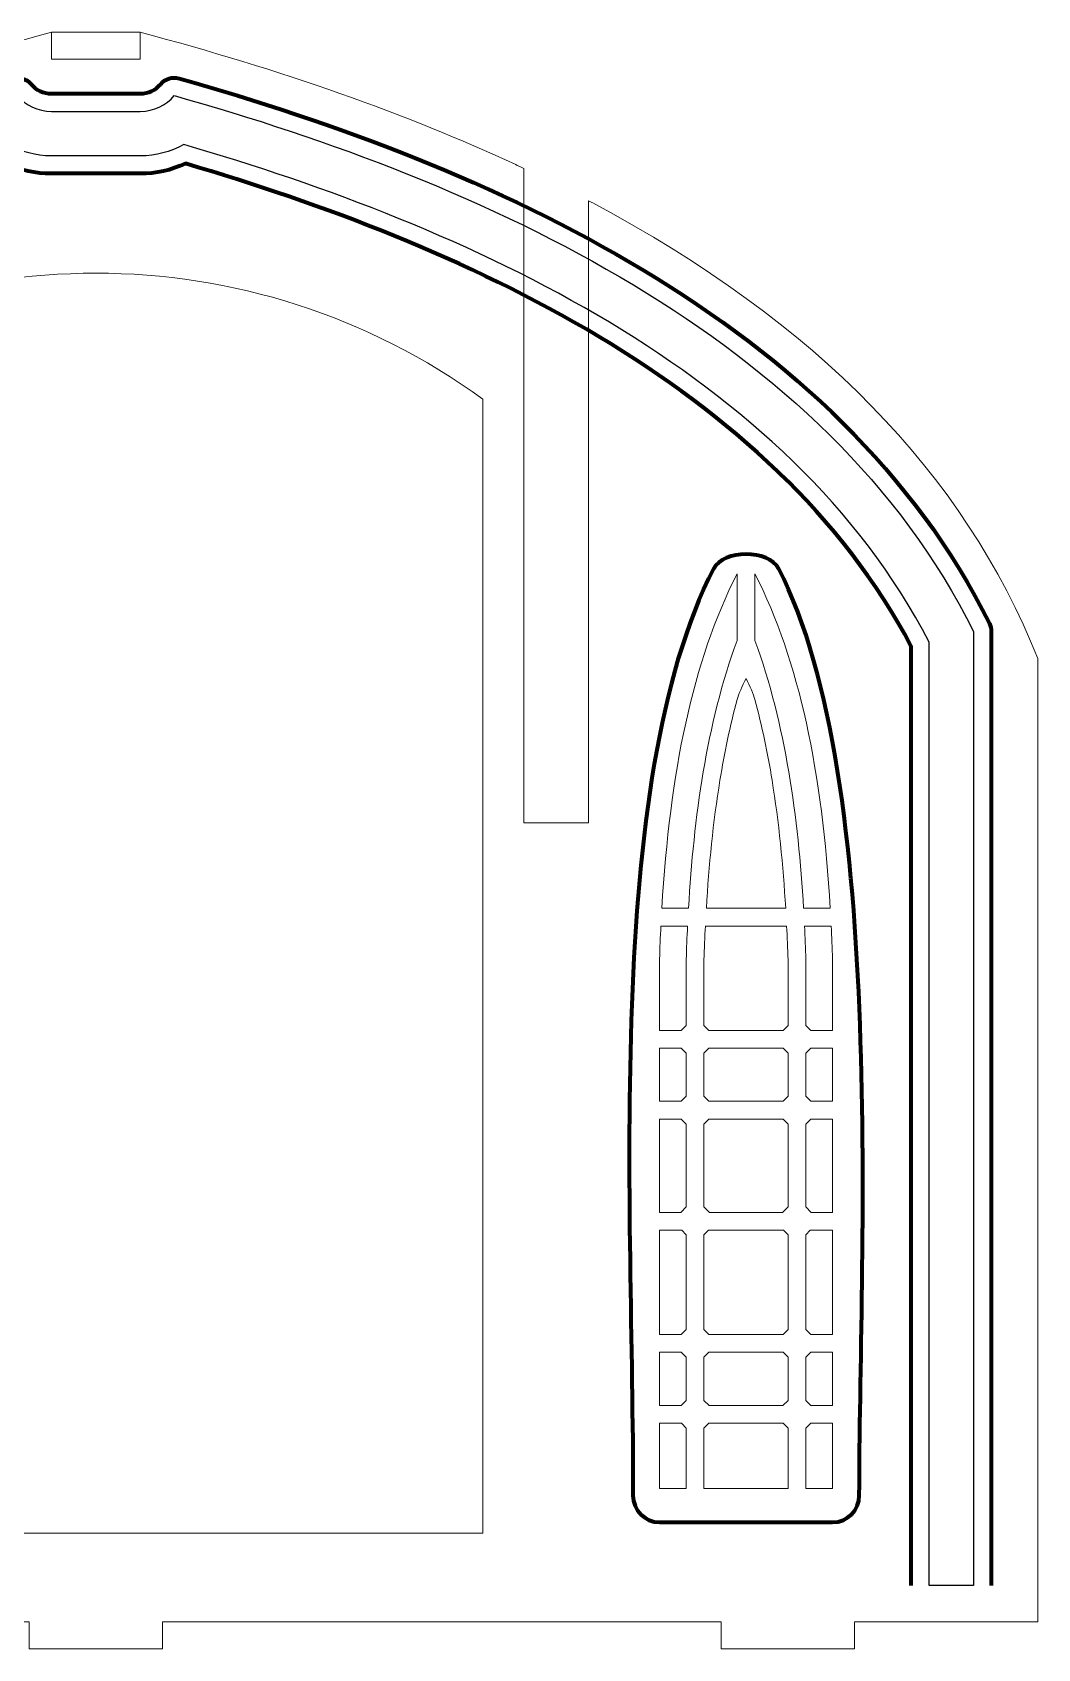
# Model space of a CAD drawing. Header units: centimetres. Extents: x -57 to 189, y -76 to 83.
# Drawn here: x -32.22 to -20.92, y 21.25 to 39.42 of the extents above; entities that cross this region are included whole.
import ezdxf

# ---------------------------------------------------------------- set-up
doc = ezdxf.new("R2010")
doc.units = ezdxf.units.CM
doc.header["$MEASUREMENT"] = 0
doc.layers.add('DEFAULT', color=7, linetype='Continuous')

msp = doc.modelspace()

# ---------------------------------------------------------------- linework, layer by layer
at = {"layer": 'DEFAULT', "color": 250, "lineweight": 9}
msp.add_lwpolyline([(-32.00929, 39.12382), (-31.00929, 39.12382), (-31.00929, 39.4238), (-32.00929, 39.4238), (-32.00929, 39.12382)], close=True, dxfattribs=at)
at = {"layer": 'DEFAULT', "color": 242, "lineweight": 9}
for points, knots in [([(-26.69531, 37.8932), (-26.69531, 37.8932), (-26.69531, 30.53636), (-26.69531, 30.53636), (-26.69531, 30.53636), (-26.69531, 30.53636), (-25.97106, 30.53636), (-25.97106, 30.53636), (-25.97106, 30.53636), (-25.97106, 30.53636), (-25.97106, 37.52906), (-25.97106, 37.52906), (-25.97106, 37.52906), (-25.96365, 37.52513), (-25.92776, 37.50906), (-25.92037, 37.50513), (-25.92037, 37.50513), (-23.40951, 36.16812), (-21.74201, 34.46108), (-20.91788, 32.38411), (-20.91788, 32.38411), (-20.91788, 32.38411), (-20.91788, 21.55202), (-20.91788, 21.55202), (-20.91788, 21.55202), (-20.91788, 21.55202), (-22.97777, 21.55202), (-22.97777, 21.55202), (-22.97777, 21.55202), (-22.97777, 21.55202), (-22.97777, 21.25202), (-22.97777, 21.25202), (-22.97777, 21.25202), (-22.97777, 21.25202), (-24.47777, 21.25202), (-24.47777, 21.25202), (-24.47777, 21.25202), (-24.47777, 21.25202), (-24.47777, 21.55202), (-24.47777, 21.55202), (-24.47777, 21.55202), (-24.47777, 21.55202), (-30.75929, 21.55202), (-30.75929, 21.55202), (-30.75929, 21.55202), (-30.75929, 21.55202), (-30.75929, 21.25203), (-30.75929, 21.25203), (-30.75929, 21.25203), (-30.75929, 21.25203), (-31.50929, 21.25203), (-31.50929, 21.25203), (-31.50929, 21.25203), (-31.50929, 21.25203), (-32.25929, 21.25203), (-32.25929, 21.25203), (-32.25929, 21.25203), (-32.25929, 21.25203), (-32.25929, 21.55202), (-32.25929, 21.55202), (-32.25929, 21.55202), (-32.25929, 21.55202), (-38.54081, 21.55202), (-38.54081, 21.55202), (-38.54081, 21.55202), (-38.54081, 21.55202), (-38.54081, 21.25202), (-38.54081, 21.25202), (-38.54081, 21.25202), (-38.54081, 21.25202), (-40.04081, 21.25202), (-40.04081, 21.25202), (-40.04081, 21.25202), (-40.04081, 21.25202), (-40.04081, 21.55202), (-40.04081, 21.55202), (-40.04081, 21.55202), (-40.04081, 21.55202), (-42.1007, 21.55202), (-42.1007, 21.55202), (-42.1007, 21.55202), (-42.1007, 21.55202), (-42.1007, 32.38411), (-42.1007, 32.38411), (-42.1007, 32.38411), (-41.27657, 34.46108), (-39.60907, 36.16812), (-37.09821, 37.50513), (-37.09821, 37.50513), (-37.09082, 37.50906), (-37.05493, 37.52513), (-37.04752, 37.52906), (-37.04752, 37.52906), (-37.04752, 37.52906), (-37.04752, 30.53636), (-37.04752, 30.53636), (-37.04752, 30.53636), (-37.04752, 30.53636), (-36.32327, 30.53636), (-36.32327, 30.53636), (-36.32327, 30.53636), (-36.32327, 30.53636), (-36.32327, 37.8932), (-36.32327, 37.8932), (-36.32327, 37.8932), (-36.31289, 37.89805), (-36.242, 37.93153), (-36.23164, 37.93634), (-36.23164, 37.93634), (-34.99999, 38.50925), (-33.5925, 39.00508), (-32.00929, 39.4238), (-32.00929, 39.4238), (-32.00929, 39.4238), (-32.00929, 39.12382), (-32.00929, 39.12382), (-32.00929, 39.12382), (-32.00929, 39.12382), (-31.50929, 39.12382), (-31.50929, 39.12382), (-31.50929, 39.12382), (-31.50929, 39.12382), (-31.00929, 39.12382), (-31.00929, 39.12382), (-31.00929, 39.12382), (-31.00929, 39.12382), (-31.00929, 39.4238), (-31.00929, 39.4238), (-31.00929, 39.4238), (-29.42608, 39.00508), (-28.01859, 38.50925), (-26.78694, 37.93634), (-26.78694, 37.93634), (-26.77658, 37.93153), (-26.70569, 37.89805), (-26.69531, 37.8932)], [0, 0, 0, 0, 0.02857143, 0.02857143, 0.02857143, 0.02857143, 0.05714286, 0.05714286, 0.05714286, 0.05714286, 0.08571429, 0.08571429, 0.08571429, 0.08571429, 0.11428571, 0.11428571, 0.11428571, 0.11428571, 0.14285714, 0.14285714, 0.14285714, 0.14285714, 0.17142857, 0.17142857, 0.17142857, 0.17142857, 0.2, 0.2, 0.2, 0.2, 0.22857143, 0.22857143, 0.22857143, 0.22857143, 0.25714286, 0.25714286, 0.25714286, 0.25714286, 0.28571429, 0.28571429, 0.28571429, 0.28571429, 0.31428571, 0.31428571, 0.31428571, 0.31428571, 0.34285714, 0.34285714, 0.34285714, 0.34285714, 0.37142857, 0.37142857, 0.37142857, 0.37142857, 0.4, 0.4, 0.4, 0.4, 0.42857143, 0.42857143, 0.42857143, 0.42857143, 0.45714286, 0.45714286, 0.45714286, 0.45714286, 0.48571429, 0.48571429, 0.48571429, 0.48571429, 0.51428571, 0.51428571, 0.51428571, 0.51428571, 0.54285714, 0.54285714, 0.54285714, 0.54285714, 0.57142857, 0.57142857, 0.57142857, 0.57142857, 0.6, 0.6, 0.6, 0.6, 0.62857143, 0.62857143, 0.62857143, 0.62857143, 0.65714286, 0.65714286, 0.65714286, 0.65714286, 0.68571429, 0.68571429, 0.68571429, 0.68571429, 0.71428571, 0.71428571, 0.71428571, 0.71428571, 0.74285714, 0.74285714, 0.74285714, 0.74285714, 0.77142857, 0.77142857, 0.77142857, 0.77142857, 0.8, 0.8, 0.8, 0.8, 0.82857143, 0.82857143, 0.82857143, 0.82857143, 0.85714286, 0.85714286, 0.85714286, 0.85714286, 0.88571429, 0.88571429, 0.88571429, 0.88571429, 0.91428571, 0.91428571, 0.91428571, 0.91428571, 0.94285714, 0.94285714, 0.94285714, 0.94285714, 1, 1, 1, 1]), ([(-35.86269, 35.29777), (-33.26841, 37.18864), (-29.75017, 37.18864), (-27.15589, 35.29776), (-27.15589, 35.29776), (-27.15589, 35.29776), (-27.15588, 22.55201), (-27.15588, 22.55201), (-27.15588, 22.55201), (-27.15588, 22.55201), (-31.50929, 22.55201), (-31.50929, 22.55201), (-31.50929, 22.55201), (-31.50929, 22.55201), (-35.8627, 22.55201), (-35.8627, 22.55201), (-35.8627, 22.55201), (-35.8627, 22.55201), (-35.86269, 35.29777), (-35.86269, 35.29777)], [0, 0, 0, 0, 0.16666667, 0.16666667, 0.16666667, 0.16666667, 0.33333333, 0.33333333, 0.33333333, 0.33333333, 0.5, 0.5, 0.5, 0.5, 0.66666667, 0.66666667, 0.66666667, 0.66666667, 1, 1, 1, 1]), ([(-24.29777, 33.33488), (-24.80241, 32.35219), (-25.05374, 31.0991), (-25.14428, 29.57569), (-25.14428, 29.57569), (-25.14428, 29.57569), (-24.84438, 29.57569), (-24.84438, 29.57569), (-24.84438, 29.57569), (-24.78495, 30.59066), (-24.64449, 31.64714), (-24.29777, 32.58613), (-24.29777, 32.58613), (-24.29777, 32.58613), (-24.29777, 33.33488), (-24.29777, 33.33488)], [0, 0, 0, 0, 0.2, 0.2, 0.2, 0.2, 0.4, 0.4, 0.4, 0.4, 0.6, 0.6, 0.6, 0.6, 1, 1, 1, 1]), ([(-24.09777, 32.58613), (-23.75105, 31.64714), (-23.61059, 30.59066), (-23.55116, 29.57569), (-23.55116, 29.57569), (-23.55116, 29.57569), (-23.25126, 29.57569), (-23.25126, 29.57569), (-23.25126, 29.57569), (-23.3418, 31.0991), (-23.59313, 32.35219), (-24.09777, 33.33488), (-24.09777, 33.33488), (-24.09777, 33.33488), (-24.09777, 32.58613), (-24.09777, 32.58613)], [0, 0, 0, 0, 0.2, 0.2, 0.2, 0.2, 0.4, 0.4, 0.4, 0.4, 0.6, 0.6, 0.6, 0.6, 1, 1, 1, 1]), ([(-24.49047, 31.01697), (-24.56825, 30.5404), (-24.61523, 30.05831), (-24.64394, 29.57569), (-24.64394, 29.57569), (-24.64394, 29.57569), (-24.19777, 29.57569), (-24.19777, 29.57569), (-24.19777, 29.57569), (-24.19777, 29.57569), (-23.7516, 29.57569), (-23.7516, 29.57569), (-23.7516, 29.57569), (-23.78031, 30.05831), (-23.82729, 30.5404), (-23.90507, 31.01697), (-23.90507, 31.01697), (-23.95471, 31.32117), (-24.01725, 31.62548), (-24.09777, 31.92449), (-24.09777, 31.92449), (-24.11495, 31.97569), (-24.15355, 32.07927), (-24.19777, 32.15761), (-24.19777, 32.15761), (-24.24199, 32.07927), (-24.28059, 31.97569), (-24.29777, 31.92449), (-24.29777, 31.92449), (-24.37829, 31.62548), (-24.44083, 31.32117), (-24.49047, 31.01697)], [0, 0, 0, 0, 0.11111111, 0.11111111, 0.11111111, 0.11111111, 0.22222222, 0.22222222, 0.22222222, 0.22222222, 0.33333333, 0.33333333, 0.33333333, 0.33333333, 0.44444444, 0.44444444, 0.44444444, 0.44444444, 0.55555556, 0.55555556, 0.55555556, 0.55555556, 0.66666667, 0.66666667, 0.66666667, 0.66666667, 0.77777778, 0.77777778, 0.77777778, 0.77777778, 1, 1, 1, 1]), ([(-25.17046, 29.00448), (-25.17046, 29.00448), (-25.17046, 28.20335), (-25.17046, 28.20335), (-25.17046, 28.20335), (-25.17046, 28.20335), (-24.92637, 28.20335), (-24.92637, 28.20335), (-24.92637, 28.20335), (-24.92637, 28.20335), (-24.87046, 28.25926), (-24.87046, 28.25926), (-24.87046, 28.25926), (-24.87046, 28.25926), (-24.87046, 28.99951), (-24.87046, 28.99951), (-24.87046, 28.99951), (-24.87046, 28.99951), (-24.8704, 29.00117), (-24.8704, 29.00117), (-24.8704, 29.00117), (-24.86627, 29.125), (-24.86125, 29.24995), (-24.85511, 29.37569), (-24.85511, 29.37569), (-24.85511, 29.37569), (-25.15517, 29.37569), (-25.15517, 29.37569), (-25.15517, 29.37569), (-25.16122, 29.25364), (-25.16631, 29.1299), (-25.17046, 29.00448)], [0, 0, 0, 0, 0.11111111, 0.11111111, 0.11111111, 0.11111111, 0.22222222, 0.22222222, 0.22222222, 0.22222222, 0.33333333, 0.33333333, 0.33333333, 0.33333333, 0.44444444, 0.44444444, 0.44444444, 0.44444444, 0.55555556, 0.55555556, 0.55555556, 0.55555556, 0.66666667, 0.66666667, 0.66666667, 0.66666667, 0.77777778, 0.77777778, 0.77777778, 0.77777778, 1, 1, 1, 1]), ([(-24.67046, 28.99617), (-24.67046, 28.99617), (-24.67046, 28.25926), (-24.67046, 28.25926), (-24.67046, 28.25926), (-24.67046, 28.25926), (-24.61455, 28.20335), (-24.61455, 28.20335), (-24.61455, 28.20335), (-24.61455, 28.20335), (-24.19777, 28.20335), (-24.19777, 28.20335), (-24.19777, 28.20335), (-24.19777, 28.20335), (-23.78099, 28.20335), (-23.78099, 28.20335), (-23.78099, 28.20335), (-23.78099, 28.20335), (-23.72508, 28.25926), (-23.72508, 28.25926), (-23.72508, 28.25926), (-23.72508, 28.25926), (-23.72508, 28.99617), (-23.72508, 28.99617), (-23.72508, 28.99617), (-23.7293, 29.12261), (-23.73445, 29.24915), (-23.74071, 29.37569), (-23.74071, 29.37569), (-23.74071, 29.37569), (-24.19777, 29.37569), (-24.19777, 29.37569), (-24.19777, 29.37569), (-24.19777, 29.37569), (-24.65483, 29.37569), (-24.65483, 29.37569), (-24.65483, 29.37569), (-24.66109, 29.24915), (-24.66624, 29.12261), (-24.67046, 28.99617)], [0, 0, 0, 0, 0.09090909, 0.09090909, 0.09090909, 0.09090909, 0.18181818, 0.18181818, 0.18181818, 0.18181818, 0.27272727, 0.27272727, 0.27272727, 0.27272727, 0.36363636, 0.36363636, 0.36363636, 0.36363636, 0.45454545, 0.45454545, 0.45454545, 0.45454545, 0.54545455, 0.54545455, 0.54545455, 0.54545455, 0.63636364, 0.63636364, 0.63636364, 0.63636364, 0.72727273, 0.72727273, 0.72727273, 0.72727273, 0.81818182, 0.81818182, 0.81818182, 0.81818182, 1, 1, 1, 1]), ([(-23.52508, 28.99951), (-23.52508, 28.99951), (-23.52508, 28.25926), (-23.52508, 28.25926), (-23.52508, 28.25926), (-23.52508, 28.25926), (-23.46917, 28.20335), (-23.46917, 28.20335), (-23.46917, 28.20335), (-23.46917, 28.20335), (-23.22508, 28.20335), (-23.22508, 28.20335), (-23.22508, 28.20335), (-23.22508, 28.20335), (-23.22508, 29.00448), (-23.22508, 29.00448), (-23.22508, 29.00448), (-23.22923, 29.1299), (-23.23432, 29.25364), (-23.24037, 29.37569), (-23.24037, 29.37569), (-23.24037, 29.37569), (-23.54043, 29.37569), (-23.54043, 29.37569), (-23.54043, 29.37569), (-23.53429, 29.24995), (-23.52927, 29.125), (-23.52514, 29.00117), (-23.52514, 29.00117), (-23.52514, 29.00117), (-23.52508, 28.99951), (-23.52508, 28.99951)], [0, 0, 0, 0, 0.11111111, 0.11111111, 0.11111111, 0.11111111, 0.22222222, 0.22222222, 0.22222222, 0.22222222, 0.33333333, 0.33333333, 0.33333333, 0.33333333, 0.44444444, 0.44444444, 0.44444444, 0.44444444, 0.55555556, 0.55555556, 0.55555556, 0.55555556, 0.66666667, 0.66666667, 0.66666667, 0.66666667, 0.77777778, 0.77777778, 0.77777778, 0.77777778, 1, 1, 1, 1]), ([(-25.17046, 28.00335), (-25.17046, 28.00335), (-25.17046, 27.40616), (-25.17046, 27.40616), (-25.17046, 27.40616), (-25.17046, 27.40616), (-24.92638, 27.40616), (-24.92638, 27.40616), (-24.92638, 27.40616), (-24.92638, 27.40616), (-24.87046, 27.46208), (-24.87046, 27.46208), (-24.87046, 27.46208), (-24.87046, 27.46208), (-24.87046, 27.94744), (-24.87046, 27.94744), (-24.87046, 27.94744), (-24.87046, 27.94744), (-24.92637, 28.00335), (-24.92637, 28.00335), (-24.92637, 28.00335), (-24.92637, 28.00335), (-25.17046, 28.00335), (-25.17046, 28.00335)], [0, 0, 0, 0, 0.14285714, 0.14285714, 0.14285714, 0.14285714, 0.28571429, 0.28571429, 0.28571429, 0.28571429, 0.42857143, 0.42857143, 0.42857143, 0.42857143, 0.57142857, 0.57142857, 0.57142857, 0.57142857, 0.71428571, 0.71428571, 0.71428571, 0.71428571, 1, 1, 1, 1]), ([(-24.19777, 28.00335), (-24.19777, 28.00335), (-24.61455, 28.00335), (-24.61455, 28.00335), (-24.61455, 28.00335), (-24.61455, 28.00335), (-24.67046, 27.94744), (-24.67046, 27.94744), (-24.67046, 27.94744), (-24.67046, 27.94744), (-24.67046, 27.46208), (-24.67046, 27.46208), (-24.67046, 27.46208), (-24.67046, 27.46208), (-24.61454, 27.40616), (-24.61454, 27.40616), (-24.61454, 27.40616), (-24.61454, 27.40616), (-24.19777, 27.40616), (-24.19777, 27.40616), (-24.19777, 27.40616), (-24.19777, 27.40616), (-23.781, 27.40616), (-23.781, 27.40616), (-23.781, 27.40616), (-23.781, 27.40616), (-23.72508, 27.46208), (-23.72508, 27.46208), (-23.72508, 27.46208), (-23.72508, 27.46208), (-23.72508, 27.94744), (-23.72508, 27.94744), (-23.72508, 27.94744), (-23.72508, 27.94744), (-23.78099, 28.00335), (-23.78099, 28.00335), (-23.78099, 28.00335), (-23.78099, 28.00335), (-24.19777, 28.00335), (-24.19777, 28.00335)], [0, 0, 0, 0, 0.09090909, 0.09090909, 0.09090909, 0.09090909, 0.18181818, 0.18181818, 0.18181818, 0.18181818, 0.27272727, 0.27272727, 0.27272727, 0.27272727, 0.36363636, 0.36363636, 0.36363636, 0.36363636, 0.45454545, 0.45454545, 0.45454545, 0.45454545, 0.54545455, 0.54545455, 0.54545455, 0.54545455, 0.63636364, 0.63636364, 0.63636364, 0.63636364, 0.72727273, 0.72727273, 0.72727273, 0.72727273, 0.81818182, 0.81818182, 0.81818182, 0.81818182, 1, 1, 1, 1]), ([(-23.52508, 27.94744), (-23.52508, 27.94744), (-23.52508, 27.46208), (-23.52508, 27.46208), (-23.52508, 27.46208), (-23.52508, 27.46208), (-23.46916, 27.40616), (-23.46916, 27.40616), (-23.46916, 27.40616), (-23.46916, 27.40616), (-23.22508, 27.40616), (-23.22508, 27.40616), (-23.22508, 27.40616), (-23.22508, 27.40616), (-23.22508, 28.00335), (-23.22508, 28.00335), (-23.22508, 28.00335), (-23.22508, 28.00335), (-23.46917, 28.00335), (-23.46917, 28.00335), (-23.46917, 28.00335), (-23.46917, 28.00335), (-23.52508, 27.94744), (-23.52508, 27.94744)], [0, 0, 0, 0, 0.14285714, 0.14285714, 0.14285714, 0.14285714, 0.28571429, 0.28571429, 0.28571429, 0.28571429, 0.42857143, 0.42857143, 0.42857143, 0.42857143, 0.57142857, 0.57142857, 0.57142857, 0.57142857, 0.71428571, 0.71428571, 0.71428571, 0.71428571, 1, 1, 1, 1]), ([(-25.17046, 27.20616), (-25.17046, 27.20616), (-25.17046, 26.15616), (-25.17046, 26.15616), (-25.17046, 26.15616), (-25.17046, 26.15616), (-24.93215, 26.15616), (-24.93215, 26.15616), (-24.93215, 26.15616), (-24.93215, 26.15616), (-24.87046, 26.21785), (-24.87046, 26.21785), (-24.87046, 26.21785), (-24.87046, 26.21785), (-24.87046, 27.15026), (-24.87046, 27.15026), (-24.87046, 27.15026), (-24.87046, 27.15026), (-24.92636, 27.20616), (-24.92636, 27.20616), (-24.92636, 27.20616), (-24.92636, 27.20616), (-25.17046, 27.20616), (-25.17046, 27.20616)], [0, 0, 0, 0, 0.14285714, 0.14285714, 0.14285714, 0.14285714, 0.28571429, 0.28571429, 0.28571429, 0.28571429, 0.42857143, 0.42857143, 0.42857143, 0.42857143, 0.57142857, 0.57142857, 0.57142857, 0.57142857, 0.71428571, 0.71428571, 0.71428571, 0.71428571, 1, 1, 1, 1]), ([(-24.67046, 27.15026), (-24.67046, 27.15026), (-24.67046, 26.21785), (-24.67046, 26.21785), (-24.67046, 26.21785), (-24.67046, 26.21785), (-24.60877, 26.15616), (-24.60877, 26.15616), (-24.60877, 26.15616), (-24.60877, 26.15616), (-24.19777, 26.15616), (-24.19777, 26.15616), (-24.19777, 26.15616), (-24.19777, 26.15616), (-23.78677, 26.15616), (-23.78677, 26.15616), (-23.78677, 26.15616), (-23.78677, 26.15616), (-23.72508, 26.21785), (-23.72508, 26.21785), (-23.72508, 26.21785), (-23.72508, 26.21785), (-23.72508, 27.15026), (-23.72508, 27.15026), (-23.72508, 27.15026), (-23.72508, 27.15026), (-23.78098, 27.20616), (-23.78098, 27.20616), (-23.78098, 27.20616), (-23.78098, 27.20616), (-24.19777, 27.20616), (-24.19777, 27.20616), (-24.19777, 27.20616), (-24.19777, 27.20616), (-24.61456, 27.20616), (-24.61456, 27.20616), (-24.61456, 27.20616), (-24.61456, 27.20616), (-24.67046, 27.15026), (-24.67046, 27.15026)], [0, 0, 0, 0, 0.09090909, 0.09090909, 0.09090909, 0.09090909, 0.18181818, 0.18181818, 0.18181818, 0.18181818, 0.27272727, 0.27272727, 0.27272727, 0.27272727, 0.36363636, 0.36363636, 0.36363636, 0.36363636, 0.45454545, 0.45454545, 0.45454545, 0.45454545, 0.54545455, 0.54545455, 0.54545455, 0.54545455, 0.63636364, 0.63636364, 0.63636364, 0.63636364, 0.72727273, 0.72727273, 0.72727273, 0.72727273, 0.81818182, 0.81818182, 0.81818182, 0.81818182, 1, 1, 1, 1]), ([(-23.52508, 27.15026), (-23.52508, 27.15026), (-23.52508, 26.21785), (-23.52508, 26.21785), (-23.52508, 26.21785), (-23.52508, 26.21785), (-23.46339, 26.15616), (-23.46339, 26.15616), (-23.46339, 26.15616), (-23.46339, 26.15616), (-23.22508, 26.15616), (-23.22508, 26.15616), (-23.22508, 26.15616), (-23.22508, 26.15616), (-23.22508, 27.20616), (-23.22508, 27.20616), (-23.22508, 27.20616), (-23.22508, 27.20616), (-23.46918, 27.20616), (-23.46918, 27.20616), (-23.46918, 27.20616), (-23.46918, 27.20616), (-23.52508, 27.15026), (-23.52508, 27.15026)], [0, 0, 0, 0, 0.14285714, 0.14285714, 0.14285714, 0.14285714, 0.28571429, 0.28571429, 0.28571429, 0.28571429, 0.42857143, 0.42857143, 0.42857143, 0.42857143, 0.57142857, 0.57142857, 0.57142857, 0.57142857, 0.71428571, 0.71428571, 0.71428571, 0.71428571, 1, 1, 1, 1]), ([(-25.17046, 25.95616), (-25.17046, 25.95616), (-25.17046, 24.78382), (-25.17046, 24.78382), (-25.17046, 24.78382), (-25.17046, 24.78382), (-24.92638, 24.78382), (-24.92638, 24.78382), (-24.92638, 24.78382), (-24.92638, 24.78382), (-24.87046, 24.83974), (-24.87046, 24.83974), (-24.87046, 24.83974), (-24.87046, 24.83974), (-24.87046, 25.90603), (-24.87046, 25.90603), (-24.87046, 25.90603), (-24.87046, 25.90603), (-24.92059, 25.95616), (-24.92059, 25.95616), (-24.92059, 25.95616), (-24.92059, 25.95616), (-25.17046, 25.95616), (-25.17046, 25.95616)], [0, 0, 0, 0, 0.14285714, 0.14285714, 0.14285714, 0.14285714, 0.28571429, 0.28571429, 0.28571429, 0.28571429, 0.42857143, 0.42857143, 0.42857143, 0.42857143, 0.57142857, 0.57142857, 0.57142857, 0.57142857, 0.71428571, 0.71428571, 0.71428571, 0.71428571, 1, 1, 1, 1]), ([(-24.19777, 25.95616), (-24.19777, 25.95616), (-24.62033, 25.95616), (-24.62033, 25.95616), (-24.62033, 25.95616), (-24.62033, 25.95616), (-24.67046, 25.90603), (-24.67046, 25.90603), (-24.67046, 25.90603), (-24.67046, 25.90603), (-24.67046, 24.83972), (-24.67046, 24.83972), (-24.67046, 24.83972), (-24.67046, 24.83972), (-24.61456, 24.78382), (-24.61456, 24.78382), (-24.61456, 24.78382), (-24.61456, 24.78382), (-24.19777, 24.78382), (-24.19777, 24.78382), (-24.19777, 24.78382), (-24.19777, 24.78382), (-23.78098, 24.78382), (-23.78098, 24.78382), (-23.78098, 24.78382), (-23.78098, 24.78382), (-23.72508, 24.83972), (-23.72508, 24.83972), (-23.72508, 24.83972), (-23.72508, 24.83972), (-23.72508, 25.90603), (-23.72508, 25.90603), (-23.72508, 25.90603), (-23.72508, 25.90603), (-23.77521, 25.95616), (-23.77521, 25.95616), (-23.77521, 25.95616), (-23.77521, 25.95616), (-24.19777, 25.95616), (-24.19777, 25.95616)], [0, 0, 0, 0, 0.09090909, 0.09090909, 0.09090909, 0.09090909, 0.18181818, 0.18181818, 0.18181818, 0.18181818, 0.27272727, 0.27272727, 0.27272727, 0.27272727, 0.36363636, 0.36363636, 0.36363636, 0.36363636, 0.45454545, 0.45454545, 0.45454545, 0.45454545, 0.54545455, 0.54545455, 0.54545455, 0.54545455, 0.63636364, 0.63636364, 0.63636364, 0.63636364, 0.72727273, 0.72727273, 0.72727273, 0.72727273, 0.81818182, 0.81818182, 0.81818182, 0.81818182, 1, 1, 1, 1]), ([(-23.52508, 25.90603), (-23.52508, 25.90603), (-23.52508, 24.83974), (-23.52508, 24.83974), (-23.52508, 24.83974), (-23.52508, 24.83974), (-23.46916, 24.78382), (-23.46916, 24.78382), (-23.46916, 24.78382), (-23.46916, 24.78382), (-23.22508, 24.78382), (-23.22508, 24.78382), (-23.22508, 24.78382), (-23.22508, 24.78382), (-23.22508, 25.95616), (-23.22508, 25.95616), (-23.22508, 25.95616), (-23.22508, 25.95616), (-23.47495, 25.95616), (-23.47495, 25.95616), (-23.47495, 25.95616), (-23.47495, 25.95616), (-23.52508, 25.90603), (-23.52508, 25.90603)], [0, 0, 0, 0, 0.14285714, 0.14285714, 0.14285714, 0.14285714, 0.28571429, 0.28571429, 0.28571429, 0.28571429, 0.42857143, 0.42857143, 0.42857143, 0.42857143, 0.57142857, 0.57142857, 0.57142857, 0.57142857, 0.71428571, 0.71428571, 0.71428571, 0.71428571, 1, 1, 1, 1]), ([(-25.17046, 24.58382), (-25.17046, 24.58382), (-25.17046, 23.98663), (-25.17046, 23.98663), (-25.17046, 23.98663), (-25.17046, 23.98663), (-24.92769, 23.98663), (-24.92769, 23.98663), (-24.92769, 23.98663), (-24.92769, 23.98663), (-24.87046, 24.04386), (-24.87046, 24.04386), (-24.87046, 24.04386), (-24.87046, 24.04386), (-24.87046, 24.5279), (-24.87046, 24.5279), (-24.87046, 24.5279), (-24.87046, 24.5279), (-24.92638, 24.58382), (-24.92638, 24.58382), (-24.92638, 24.58382), (-24.92638, 24.58382), (-25.17046, 24.58382), (-25.17046, 24.58382)], [0, 0, 0, 0, 0.14285714, 0.14285714, 0.14285714, 0.14285714, 0.28571429, 0.28571429, 0.28571429, 0.28571429, 0.42857143, 0.42857143, 0.42857143, 0.42857143, 0.57142857, 0.57142857, 0.57142857, 0.57142857, 0.71428571, 0.71428571, 0.71428571, 0.71428571, 1, 1, 1, 1]), ([(-23.78098, 24.58382), (-23.78098, 24.58382), (-24.19777, 24.58382), (-24.19777, 24.58382), (-24.19777, 24.58382), (-24.19777, 24.58382), (-24.61456, 24.58382), (-24.61456, 24.58382), (-24.61456, 24.58382), (-24.61456, 24.58382), (-24.67046, 24.52792), (-24.67046, 24.52792), (-24.67046, 24.52792), (-24.67046, 24.52792), (-24.67046, 24.04384), (-24.67046, 24.04384), (-24.67046, 24.04384), (-24.67046, 24.04384), (-24.61325, 23.98663), (-24.61325, 23.98663), (-24.61325, 23.98663), (-24.61325, 23.98663), (-24.19777, 23.98663), (-24.19777, 23.98663), (-24.19777, 23.98663), (-24.19777, 23.98663), (-23.78229, 23.98663), (-23.78229, 23.98663), (-23.78229, 23.98663), (-23.78229, 23.98663), (-23.72508, 24.04384), (-23.72508, 24.04384), (-23.72508, 24.04384), (-23.72508, 24.04384), (-23.72508, 24.52792), (-23.72508, 24.52792), (-23.72508, 24.52792), (-23.72508, 24.52792), (-23.78098, 24.58382), (-23.78098, 24.58382)], [0, 0, 0, 0, 0.09090909, 0.09090909, 0.09090909, 0.09090909, 0.18181818, 0.18181818, 0.18181818, 0.18181818, 0.27272727, 0.27272727, 0.27272727, 0.27272727, 0.36363636, 0.36363636, 0.36363636, 0.36363636, 0.45454545, 0.45454545, 0.45454545, 0.45454545, 0.54545455, 0.54545455, 0.54545455, 0.54545455, 0.63636364, 0.63636364, 0.63636364, 0.63636364, 0.72727273, 0.72727273, 0.72727273, 0.72727273, 0.81818182, 0.81818182, 0.81818182, 0.81818182, 1, 1, 1, 1]), ([(-23.52508, 24.5279), (-23.52508, 24.5279), (-23.52508, 24.04386), (-23.52508, 24.04386), (-23.52508, 24.04386), (-23.52508, 24.04386), (-23.46785, 23.98663), (-23.46785, 23.98663), (-23.46785, 23.98663), (-23.46785, 23.98663), (-23.22508, 23.98663), (-23.22508, 23.98663), (-23.22508, 23.98663), (-23.22508, 23.98663), (-23.22508, 24.58382), (-23.22508, 24.58382), (-23.22508, 24.58382), (-23.22508, 24.58382), (-23.46916, 24.58382), (-23.46916, 24.58382), (-23.46916, 24.58382), (-23.46916, 24.58382), (-23.52508, 24.5279), (-23.52508, 24.5279)], [0, 0, 0, 0, 0.14285714, 0.14285714, 0.14285714, 0.14285714, 0.28571429, 0.28571429, 0.28571429, 0.28571429, 0.42857143, 0.42857143, 0.42857143, 0.42857143, 0.57142857, 0.57142857, 0.57142857, 0.57142857, 0.71428571, 0.71428571, 0.71428571, 0.71428571, 1, 1, 1, 1]), ([(-24.92507, 23.78663), (-24.92507, 23.78663), (-25.17046, 23.78663), (-25.17046, 23.78663), (-25.17046, 23.78663), (-25.17046, 23.78663), (-25.17046, 23.05202), (-25.17046, 23.05202), (-25.17046, 23.05202), (-25.17046, 23.05202), (-24.87046, 23.05202), (-24.87046, 23.05202), (-24.87046, 23.05202), (-24.87046, 23.05202), (-24.87046, 23.73202), (-24.87046, 23.73202), (-24.87046, 23.73202), (-24.87046, 23.73202), (-24.92507, 23.78663), (-24.92507, 23.78663)], [0, 0, 0, 0, 0.16666667, 0.16666667, 0.16666667, 0.16666667, 0.33333333, 0.33333333, 0.33333333, 0.33333333, 0.5, 0.5, 0.5, 0.5, 0.66666667, 0.66666667, 0.66666667, 0.66666667, 1, 1, 1, 1]), ([(-24.61587, 23.78663), (-24.61587, 23.78663), (-24.67046, 23.73204), (-24.67046, 23.73204), (-24.67046, 23.73204), (-24.67046, 23.73204), (-24.67046, 23.05202), (-24.67046, 23.05202), (-24.67046, 23.05202), (-24.67046, 23.05202), (-24.19777, 23.05202), (-24.19777, 23.05202), (-24.19777, 23.05202), (-24.19777, 23.05202), (-23.72508, 23.05202), (-23.72508, 23.05202), (-23.72508, 23.05202), (-23.72508, 23.05202), (-23.72508, 23.73204), (-23.72508, 23.73204), (-23.72508, 23.73204), (-23.72508, 23.73204), (-23.77967, 23.78663), (-23.77967, 23.78663), (-23.77967, 23.78663), (-23.77967, 23.78663), (-24.19777, 23.78663), (-24.19777, 23.78663), (-24.19777, 23.78663), (-24.19777, 23.78663), (-24.61587, 23.78663), (-24.61587, 23.78663)], [0, 0, 0, 0, 0.11111111, 0.11111111, 0.11111111, 0.11111111, 0.22222222, 0.22222222, 0.22222222, 0.22222222, 0.33333333, 0.33333333, 0.33333333, 0.33333333, 0.44444444, 0.44444444, 0.44444444, 0.44444444, 0.55555556, 0.55555556, 0.55555556, 0.55555556, 0.66666667, 0.66666667, 0.66666667, 0.66666667, 0.77777778, 0.77777778, 0.77777778, 0.77777778, 1, 1, 1, 1]), ([(-23.52508, 23.73202), (-23.52508, 23.73202), (-23.52508, 23.05202), (-23.52508, 23.05202), (-23.52508, 23.05202), (-23.52508, 23.05202), (-23.22508, 23.05202), (-23.22508, 23.05202), (-23.22508, 23.05202), (-23.22508, 23.05202), (-23.22508, 23.78663), (-23.22508, 23.78663), (-23.22508, 23.78663), (-23.22508, 23.78663), (-23.47047, 23.78663), (-23.47047, 23.78663), (-23.47047, 23.78663), (-23.47047, 23.78663), (-23.52508, 23.73202), (-23.52508, 23.73202)], [0, 0, 0, 0, 0.16666667, 0.16666667, 0.16666667, 0.16666667, 0.33333333, 0.33333333, 0.33333333, 0.33333333, 0.5, 0.5, 0.5, 0.5, 0.66666667, 0.66666667, 0.66666667, 0.66666667, 1, 1, 1, 1])]:
    msp.add_open_spline(points, degree=3, knots=knots, dxfattribs=at)
at = {"layer": 'DEFAULT', "color": 250, "lineweight": 100}
for points, knots in [([(-41.5794, 21.96326), (-41.5794, 21.96326), (-41.57941, 32.68681), (-41.57941, 32.68681), (-41.57941, 32.68681), (-41.57941, 32.7191), (-41.57293, 32.74676), (-41.55857, 32.77569), (-41.55857, 32.77569), (-39.87236, 36.17468), (-35.91229, 37.92787), (-32.44516, 38.90506), (-32.44516, 38.90506), (-32.36801, 38.9268), (-32.29006, 38.90297), (-32.23826, 38.8418), (-32.23826, 38.8418), (-32.18101, 38.77417), (-32.09801, 38.73504), (-32.00929, 38.73504), (-32.00929, 38.73504), (-32.00929, 38.73504), (-31.00929, 38.73504), (-31.00929, 38.73504), (-31.00929, 38.73504), (-30.92057, 38.73504), (-30.83757, 38.77417), (-30.78032, 38.8418), (-30.78032, 38.8418), (-30.72852, 38.90297), (-30.65057, 38.9268), (-30.57342, 38.90506), (-30.57342, 38.90506), (-27.10629, 37.92787), (-23.14622, 36.17468), (-21.46001, 32.77569), (-21.46001, 32.77569), (-21.44565, 32.74676), (-21.43917, 32.7191), (-21.43917, 32.68681), (-21.43917, 32.68681), (-21.43917, 32.68681), (-21.43918, 21.96326), (-21.43918, 21.96326)], [0, 0, 0, 0, 0.08333333, 0.08333333, 0.08333333, 0.08333333, 0.16666667, 0.16666667, 0.16666667, 0.16666667, 0.25, 0.25, 0.25, 0.25, 0.33333333, 0.33333333, 0.33333333, 0.33333333, 0.41666667, 0.41666667, 0.41666667, 0.41666667, 0.5, 0.5, 0.5, 0.5, 0.58333333, 0.58333333, 0.58333333, 0.58333333, 0.66666667, 0.66666667, 0.66666667, 0.66666667, 0.75, 0.75, 0.75, 0.75, 0.83333333, 0.83333333, 0.83333333, 0.83333333, 1, 1, 1, 1]), ([(-22.33918, 21.96326), (-22.33918, 21.96326), (-22.33917, 32.51852), (-22.33917, 32.51852), (-22.33917, 32.51852), (-23.88981, 35.46967), (-27.44475, 37.05034), (-30.50156, 37.9479), (-30.50156, 37.9479), (-30.66015, 37.87371), (-30.83342, 37.83504), (-31.00929, 37.83504), (-31.00929, 37.83504), (-31.00929, 37.83504), (-32.00929, 37.83504), (-32.00929, 37.83504), (-32.00929, 37.83504), (-32.18516, 37.83504), (-32.35843, 37.87371), (-32.51702, 37.9479), (-32.51702, 37.9479), (-35.57383, 37.05034), (-39.12877, 35.46967), (-40.67941, 32.51852), (-40.67941, 32.51852), (-40.67941, 32.51852), (-40.6794, 21.96326), (-40.6794, 21.96326)], [0, 0, 0, 0, 0.125, 0.125, 0.125, 0.125, 0.25, 0.25, 0.25, 0.25, 0.375, 0.375, 0.375, 0.375, 0.5, 0.5, 0.5, 0.5, 0.625, 0.625, 0.625, 0.625, 0.75, 0.75, 0.75, 0.75, 1, 1, 1, 1])]:
    msp.add_open_spline(points, degree=3, knots=knots, dxfattribs=at)
at = {"layer": 'DEFAULT', "color": 250}
msp.add_open_spline([(-40.87941, 32.56749), (-39.30349, 35.61838), (-35.66164, 37.24204), (-32.49682, 38.16216), (-32.49682, 38.16216), (-32.3496, 38.07976), (-32.18223, 38.03504), (-32.00929, 38.03504), (-32.00929, 38.03504), (-32.00929, 38.03504), (-31.00929, 38.03504), (-31.00929, 38.03504), (-31.00929, 38.03504), (-30.83635, 38.03504), (-30.66898, 38.07976), (-30.52176, 38.16216), (-30.52176, 38.16216), (-27.35694, 37.24204), (-23.71509, 35.61838), (-22.13917, 32.56749), (-22.13917, 32.56749), (-22.13917, 32.56749), (-22.13918, 21.96326), (-22.13918, 21.96326), (-22.13918, 21.96326), (-22.13918, 21.96326), (-21.63918, 21.96326), (-21.63918, 21.96326), (-21.63918, 21.96326), (-21.63918, 21.96326), (-21.63917, 32.68681), (-21.63917, 32.68681), (-21.63917, 32.68681), (-23.29016, 36.0148), (-27.19274, 37.74444), (-30.62768, 38.71256), (-30.62768, 38.71256), (-30.71952, 38.60409), (-30.8566, 38.53504), (-31.00929, 38.53504), (-31.00929, 38.53504), (-31.00929, 38.53504), (-32.00929, 38.53504), (-32.00929, 38.53504), (-32.00929, 38.53504), (-32.16198, 38.53504), (-32.29906, 38.60409), (-32.3909, 38.71256), (-32.3909, 38.71256), (-35.82584, 37.74444), (-39.72842, 36.0148), (-41.37941, 32.68681), (-41.37941, 32.68681), (-41.37941, 32.68681), (-41.3794, 21.96326), (-41.3794, 21.96326), (-41.3794, 21.96326), (-41.3794, 21.96326), (-40.8794, 21.96326), (-40.8794, 21.96326), (-40.8794, 21.96326), (-40.8794, 21.96326), (-40.87941, 32.56749), (-40.87941, 32.56749)], degree=3, knots=[0, 0, 0, 0, 0.05882353, 0.05882353, 0.05882353, 0.05882353, 0.11764706, 0.11764706, 0.11764706, 0.11764706, 0.17647059, 0.17647059, 0.17647059, 0.17647059, 0.23529412, 0.23529412, 0.23529412, 0.23529412, 0.29411765, 0.29411765, 0.29411765, 0.29411765, 0.35294118, 0.35294118, 0.35294118, 0.35294118, 0.41176471, 0.41176471, 0.41176471, 0.41176471, 0.47058824, 0.47058824, 0.47058824, 0.47058824, 0.52941176, 0.52941176, 0.52941176, 0.52941176, 0.58823529, 0.58823529, 0.58823529, 0.58823529, 0.64705882, 0.64705882, 0.64705882, 0.64705882, 0.70588235, 0.70588235, 0.70588235, 0.70588235, 0.76470588, 0.76470588, 0.76470588, 0.76470588, 0.82352941, 0.82352941, 0.82352941, 0.82352941, 0.88235294, 0.88235294, 0.88235294, 0.88235294, 1, 1, 1, 1], dxfattribs=at)
at = {"layer": 'DEFAULT', "color": 250, "lineweight": 200}
msp.add_open_spline([(-22.92356, 22.97377), (-22.92356, 22.80854), (-23.05833, 22.67377), (-23.22356, 22.67377), (-23.22356, 22.67377), (-23.87146, 22.67377), (-24.52104, 22.67377), (-25.16894, 22.67377), (-25.16894, 22.67377), (-25.33417, 22.67377), (-25.46894, 22.80854), (-25.46894, 22.97377), (-25.46894, 22.97377), (-25.46894, 26.21922), (-25.80656, 30.97232), (-24.56312, 33.39367), (-24.56312, 33.39367), (-24.45239, 33.60931), (-23.94011, 33.60931), (-23.82938, 33.39367), (-23.82938, 33.39367), (-22.59886, 30.99749), (-22.92356, 25.58912), (-22.92356, 22.97377)], degree=3, knots=[0, 0, 0, 0, 0.14285714, 0.14285714, 0.14285714, 0.14285714, 0.28571429, 0.28571429, 0.28571429, 0.28571429, 0.42857143, 0.42857143, 0.42857143, 0.42857143, 0.57142857, 0.57142857, 0.57142857, 0.57142857, 0.71428571, 0.71428571, 0.71428571, 0.71428571, 1, 1, 1, 1], dxfattribs=at)

doc.saveas('drawing.dxf')
